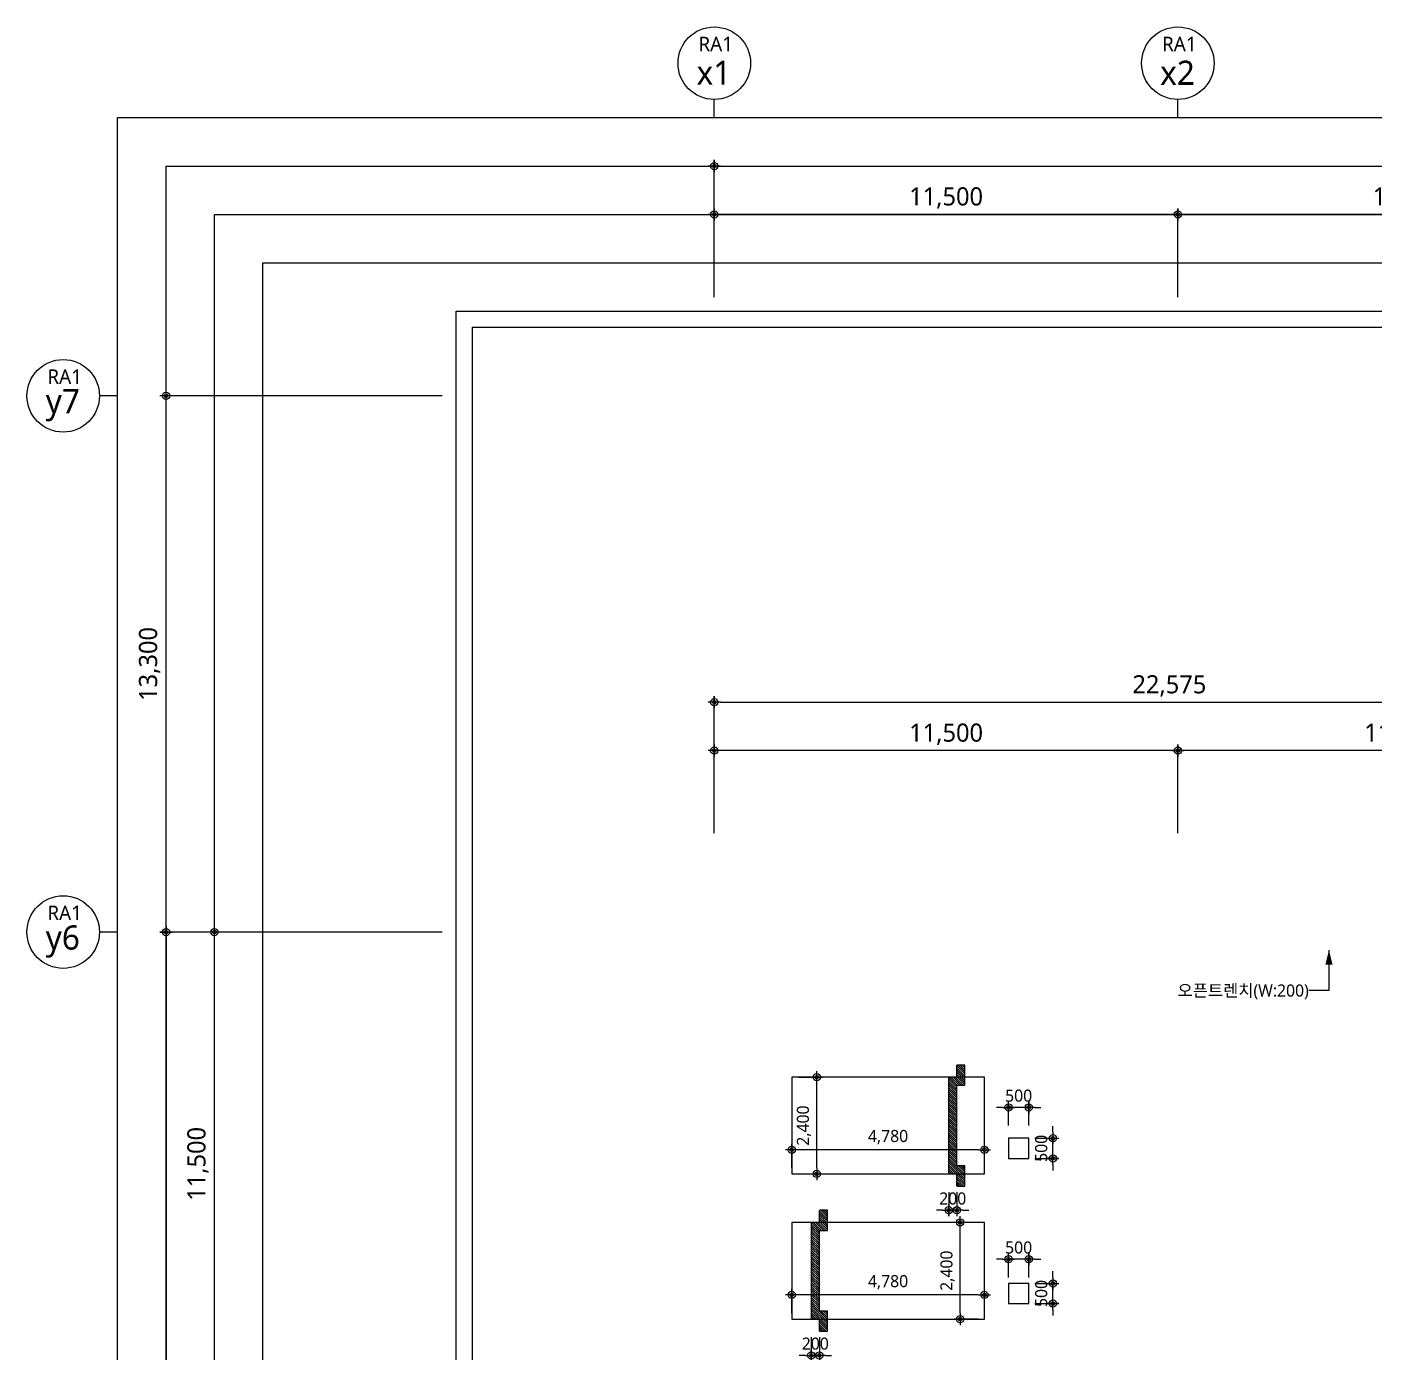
# Model space of a CAD drawing. Header units: millimetres. Extents: x 0 to 244676, y -5263 to 84354.
# Drawn here: x 15700 to 49116, y 51487 to 84354 of the extents above; entities that cross this region are included whole.
import ezdxf
from ezdxf.enums import TextEntityAlignment as Align

# ---------------------------------------------------------------- set-up
doc = ezdxf.new("R2010")
doc.units = ezdxf.units.MM
doc.header["$LTSCALE"] = 100
doc.header["$MEASUREMENT"] = 0
doc.header["$PDSIZE"] = -10
doc.layers.get('0').update_dxf_attribs({"linetype": 'CONTINUOUS'})
doc.layers.get('Defpoints').update_dxf_attribs({"color": 171, "linetype": 'CONTINUOUS'})
for name, color, linetype in [('DIM', 7, 'CONTINUOUS'), ('LED', 7, 'CONTINUOUS'), ('NDIM', 7, 'CONTINUOUS'), ('SYM', 7, 'CONTINUOUS'), ('SYM(AXIS)', 7, 'CONTINUOUS'), ('TEXT(AXIS)', 2, 'CONTINUOUS'), ('TEXT(MIN)', 7, 'CONTINUOUS'), ('장비기초', 3, 'CONTINUOUS')]:
    doc.layers.add(name, color=color, linetype=linetype)
doc.styles.add('TE', font='malgun_0.ttf')
doc.styles.add('나눔바른고딕', font='NanumBarunGothic.ttf')
doc.dimstyles.new('BA', dxfattribs={"dimscale": 500, "dimtxt": 3, "dimasz": 1, "dimexe": 1, "dimexo": 5, "dimgap": 0.9, "dimtad": 1, "dimdec": 0, "dimdsep": 46, "dimlunit": 6, "dimtxsty": 'TE', "dimblk": 'DDD', "dimcen": 2.5, "dimclrd": 256, "dimclre": 256, "dimclrt": 3, "dimazin": 2, "dimtfac": 1, "dimtdec": 0, "dimtix": 1, "dimtmove": 2, "dimatfit": 3, "dimldrblk": 'DDD', "dimfxl": 1, "dimtolj": 1, "dimtzin": 0, "dimarcsym": 2})

# ---------------------------------------------------------------- blocks, each defined once
blk = doc.blocks.new('DDD')
at = {"layer": 'DIM', "color": 0}
for p, q in [((-1, 0), (1, 0)), ((0, -1), (0, 1))]:
    blk.add_line(p, q, dxfattribs=at)
for radius in [0.6, 0.3]:
    blk.add_circle((0, 0), radius, dxfattribs=at)
blk = doc.blocks.new('*D78')
at = {"layer": 'Defpoints', "color": 0, "ltscale": 0.4, "transparency": 16777216}
for p in [(44250, 79704), (44250, 76904), (55750, 76904)]:
    blk.add_point(p, dxfattribs=at)
at = {"layer": 'NDIM', "lineweight": -2, "ltscale": 0.4, "transparency": 16777216}
for p, q in [((44250, 77654), (44250, 79854)), ((55600, 79704), (44400, 79704)), ((55750, 77654), (55750, 79854))]:
    blk.add_line(p, q, dxfattribs=at)
at = {"layer": 'NDIM', "lineweight": -2, "ltscale": 0.4, "transparency": 16777216, "xscale": 150, "yscale": 150, "zscale": 150, "rotation": 180}
blk.add_blockref('DDD', (44250, 79704), dxfattribs=at)
at = {"layer": 'NDIM', "lineweight": -2, "ltscale": 0.4, "transparency": 16777216, "xscale": 150, "yscale": 150, "zscale": 150}
blk.add_blockref('DDD', (55750, 79704), dxfattribs=at)
at = {"layer": 'NDIM', "color": 3, "ltscale": 0.4, "transparency": 16777216, "insert": (50000, 80111), "char_height": 450, "attachment_point": 5, "style": 'TE'}
blk.add_mtext('\\A1;11,500', dxfattribs=at)
blk = doc.blocks.new('*D79')
at = {"layer": 'Defpoints', "color": 0, "ltscale": 0.4, "transparency": 16777216}
for p in [(32750, 79704), (32750, 76904), (44250, 76904)]:
    blk.add_point(p, dxfattribs=at)
at = {"layer": 'NDIM', "lineweight": -2, "ltscale": 0.4, "transparency": 16777216}
for p, q in [((32750, 77654), (32750, 79854)), ((44100, 79704), (32900, 79704)), ((44250, 77654), (44250, 79854))]:
    blk.add_line(p, q, dxfattribs=at)
at = {"layer": 'NDIM', "lineweight": -2, "ltscale": 0.4, "transparency": 16777216, "xscale": 150, "yscale": 150, "zscale": 150, "rotation": 180}
blk.add_blockref('DDD', (32750, 79704), dxfattribs=at)
at = {"layer": 'NDIM', "lineweight": -2, "ltscale": 0.4, "transparency": 16777216, "xscale": 150, "yscale": 150, "zscale": 150}
blk.add_blockref('DDD', (44250, 79704), dxfattribs=at)
at = {"layer": 'NDIM', "color": 3, "ltscale": 0.4, "transparency": 16777216, "insert": (38500, 80111), "char_height": 450, "attachment_point": 5, "style": 'TE'}
blk.add_mtext('\\A1;11,500', dxfattribs=at)
blk = doc.blocks.new('*D82')
at = {"layer": 'Defpoints', "color": 0, "ltscale": 0.4, "transparency": 16777216}
for p in [(20350, 61904), (26750, 61904), (26750, 50404)]:
    blk.add_point(p, dxfattribs=at)
at = {"layer": 'NDIM', "lineweight": -2, "ltscale": 0.4, "transparency": 16777216}
for p, q in [((26000, 61904), (20200, 61904)), ((20350, 50554), (20350, 61754)), ((26000, 50404), (20200, 50404))]:
    blk.add_line(p, q, dxfattribs=at)
at = {"layer": 'NDIM', "lineweight": -2, "ltscale": 0.4, "transparency": 16777216, "xscale": 150, "yscale": 150, "zscale": 150}
for p, rotation in [((20350, 61904), 90), ((20350, 50404), 270)]:
    blk.add_blockref('DDD', p, dxfattribs=dict(at, rotation=rotation))
at = {"layer": 'NDIM', "color": 3, "ltscale": 0.4, "transparency": 16777216, "insert": (19944, 56154), "char_height": 450, "attachment_point": 5, "rotation": 90, "style": 'TE'}
blk.add_mtext('\\A1;11,500', dxfattribs=at)
blk = doc.blocks.new('*D85')
at = {"layer": 'Defpoints', "color": 0, "ltscale": 0.4, "transparency": 16777216}
for p in [(78750, 80904), (32750, 76904), (78750, 76904)]:
    blk.add_point(p, dxfattribs=at)
at = {"layer": 'NDIM', "lineweight": -2, "ltscale": 0.4, "transparency": 16777216}
for p, q in [((32750, 77654), (32750, 81054)), ((32900, 80904), (78600, 80904)), ((78750, 77654), (78750, 81054))]:
    blk.add_line(p, q, dxfattribs=at)
at = {"layer": 'NDIM', "lineweight": -2, "ltscale": 0.4, "transparency": 16777216, "xscale": 150, "yscale": 150, "zscale": 150, "rotation": 180}
blk.add_blockref('DDD', (32750, 80904), dxfattribs=at)
at = {"layer": 'NDIM', "lineweight": -2, "ltscale": 0.4, "transparency": 16777216, "xscale": 150, "yscale": 150, "zscale": 150}
blk.add_blockref('DDD', (78750, 80904), dxfattribs=at)
at = {"layer": 'NDIM', "color": 3, "ltscale": 0.4, "transparency": 16777216, "insert": (55750, 81309), "char_height": 450, "attachment_point": 5, "style": 'TE'}
blk.add_mtext('\\A1;46,000', dxfattribs=at)
blk = doc.blocks.new('*D86')
at = {"layer": 'Defpoints', "color": 0, "ltscale": 0.4, "transparency": 16777216}
for p in [(26750, 61904), (19150, 8804), (26750, 8804)]:
    blk.add_point(p, dxfattribs=at)
at = {"layer": 'NDIM', "lineweight": -2, "ltscale": 0.4, "transparency": 16777216}
for p, q in [((26000, 61904), (19000, 61904)), ((19150, 61754), (19150, 8954)), ((26000, 8804), (19000, 8804))]:
    blk.add_line(p, q, dxfattribs=at)
at = {"layer": 'NDIM', "lineweight": -2, "ltscale": 0.4, "transparency": 16777216, "xscale": 150, "yscale": 150, "zscale": 150}
for p, rotation in [((19150, 61904), 90), ((19150, 8804), 270)]:
    blk.add_blockref('DDD', p, dxfattribs=dict(at, rotation=rotation))
at = {"layer": 'NDIM', "color": 3, "ltscale": 0.4, "transparency": 16777216, "insert": (18744, 35354), "char_height": 450, "attachment_point": 5, "rotation": 90, "style": 'TE'}
blk.add_mtext('\\A1;53,100', dxfattribs=at)
blk = doc.blocks.new('A$C2F20087E')
at = {"layer": 'SYM(AXIS)'}
blk.add_line((600, 0), (600, 300), dxfattribs=at)
blk.add_circle((600, 900), 600, dxfattribs=at)
blk = doc.blocks.new('*D88')
at = {"layer": 'Defpoints', "color": 0, "ltscale": 0.4, "transparency": 16777216}
for p in [(19150, 75204), (26750, 75204), (26750, 61904)]:
    blk.add_point(p, dxfattribs=at)
at = {"layer": 'NDIM', "lineweight": -2, "ltscale": 0.4, "transparency": 16777216}
for p, q in [((26000, 75204), (19000, 75204)), ((19150, 62054), (19150, 75054)), ((26000, 61904), (19000, 61904))]:
    blk.add_line(p, q, dxfattribs=at)
at = {"layer": 'NDIM', "lineweight": -2, "ltscale": 0.4, "transparency": 16777216, "xscale": 150, "yscale": 150, "zscale": 150}
for p, rotation in [((19150, 75204), 90), ((19150, 61904), 270)]:
    blk.add_blockref('DDD', p, dxfattribs=dict(at, rotation=rotation))
at = {"layer": 'NDIM', "color": 3, "ltscale": 0.4, "transparency": 16777216, "insert": (18744, 68554), "char_height": 450, "attachment_point": 5, "rotation": 90, "style": 'TE'}
blk.add_mtext('\\A1;13,300', dxfattribs=at)
blk = doc.blocks.new('*D97')
at = {"layer": 'Defpoints', "color": 0, "ltscale": 0.4, "transparency": 16777216}
for p in [(32750, 66404), (32750, 63604), (44250, 63604)]:
    blk.add_point(p, dxfattribs=at)
at = {"layer": 'NDIM', "lineweight": -2, "ltscale": 0.4, "transparency": 16777216}
for p, q in [((32750, 64354), (32750, 66554)), ((44250, 64354), (44250, 66554)), ((44100, 66404), (32900, 66404))]:
    blk.add_line(p, q, dxfattribs=at)
at = {"layer": 'NDIM', "lineweight": -2, "ltscale": 0.4, "transparency": 16777216, "xscale": 150, "yscale": 150, "zscale": 150, "rotation": 180}
blk.add_blockref('DDD', (32750, 66404), dxfattribs=at)
at = {"layer": 'NDIM', "lineweight": -2, "ltscale": 0.4, "transparency": 16777216, "xscale": 150, "yscale": 150, "zscale": 150}
blk.add_blockref('DDD', (44250, 66404), dxfattribs=at)
at = {"layer": 'NDIM', "color": 3, "ltscale": 0.4, "transparency": 16777216, "insert": (38500, 66811), "char_height": 450, "attachment_point": 5, "style": 'TE'}
blk.add_mtext('\\A1;11,500', dxfattribs=at)
blk = doc.blocks.new('*D101')
at = {"layer": 'Defpoints', "color": 0, "ltscale": 0.4, "transparency": 16777216}
for p in [(44250, 66404), (44250, 63604), (55325, 63604)]:
    blk.add_point(p, dxfattribs=at)
at = {"layer": 'NDIM', "lineweight": -2, "ltscale": 0.4, "transparency": 16777216}
for p, q in [((44250, 64354), (44250, 66554)), ((55325, 64354), (55325, 66554)), ((55175, 66404), (44400, 66404))]:
    blk.add_line(p, q, dxfattribs=at)
at = {"layer": 'NDIM', "lineweight": -2, "ltscale": 0.4, "transparency": 16777216, "xscale": 150, "yscale": 150, "zscale": 150, "rotation": 180}
blk.add_blockref('DDD', (44250, 66404), dxfattribs=at)
at = {"layer": 'NDIM', "lineweight": -2, "ltscale": 0.4, "transparency": 16777216, "xscale": 150, "yscale": 150, "zscale": 150}
blk.add_blockref('DDD', (55325, 66404), dxfattribs=at)
at = {"layer": 'NDIM', "color": 3, "ltscale": 0.4, "transparency": 16777216, "insert": (49788, 66811), "char_height": 450, "attachment_point": 5, "style": 'TE'}
blk.add_mtext('\\A1;11,075', dxfattribs=at)
blk = doc.blocks.new('*D102')
at = {"layer": 'Defpoints', "color": 0, "ltscale": 0.4, "transparency": 16777216}
for p in [(55325, 67604), (32750, 63604), (55325, 63604)]:
    blk.add_point(p, dxfattribs=at)
at = {"layer": 'NDIM', "lineweight": -2, "ltscale": 0.4, "transparency": 16777216}
for p, q in [((32750, 64354), (32750, 67754)), ((32900, 67604), (55175, 67604)), ((55325, 64354), (55325, 67754))]:
    blk.add_line(p, q, dxfattribs=at)
at = {"layer": 'NDIM', "lineweight": -2, "ltscale": 0.4, "transparency": 16777216, "xscale": 150, "yscale": 150, "zscale": 150, "rotation": 180}
blk.add_blockref('DDD', (32750, 67604), dxfattribs=at)
at = {"layer": 'NDIM', "lineweight": -2, "ltscale": 0.4, "transparency": 16777216, "xscale": 150, "yscale": 150, "zscale": 150}
blk.add_blockref('DDD', (55325, 67604), dxfattribs=at)
at = {"layer": 'NDIM', "color": 3, "ltscale": 0.4, "transparency": 16777216, "insert": (44038, 68009), "char_height": 450, "attachment_point": 5, "style": 'TE'}
blk.add_mtext('\\A1;22,575', dxfattribs=at)
blk = doc.blocks.new('*D406')
at = {"layer": 'Defpoints', "color": 0, "ltscale": 0.4, "transparency": 16777216}
for p in [(34670, 52904), (34670, 52304), (39450, 52304)]:
    blk.add_point(p, dxfattribs=at)
at = {"layer": 'NDIM', "lineweight": -2, "ltscale": 0.4, "transparency": 16777216}
for p, q in [((34670, 52454), (34670, 53054)), ((39300, 52904), (34820, 52904)), ((39450, 52454), (39450, 53054))]:
    blk.add_line(p, q, dxfattribs=at)
at = {"layer": 'NDIM', "lineweight": -2, "ltscale": 0.4, "transparency": 16777216, "xscale": 150, "yscale": 150, "zscale": 150, "rotation": 180}
blk.add_blockref('DDD', (34670, 52904), dxfattribs=at)
at = {"layer": 'NDIM', "lineweight": -2, "ltscale": 0.4, "transparency": 16777216, "xscale": 150, "yscale": 150, "zscale": 150}
blk.add_blockref('DDD', (39450, 52904), dxfattribs=at)
at = {"layer": 'NDIM', "color": 3, "ltscale": 0.4, "transparency": 16777216, "insert": (37060, 53219), "char_height": 300, "attachment_point": 5, "style": 'TE'}
blk.add_mtext('\\A1;4,780', dxfattribs=at)
blk = doc.blocks.new('*D403')
at = {"layer": 'Defpoints', "color": 0, "ltscale": 0.4, "transparency": 16777216}
for p in [(40050, 53790), (40050, 53190), (40550, 53190)]:
    blk.add_point(p, dxfattribs=at)
at = {"layer": 'NDIM', "lineweight": -2, "ltscale": 0.4, "transparency": 16777216}
for p, q in [((40050, 53340), (40050, 53940)), ((40550, 53340), (40550, 53940)), ((39900, 53790), (39750, 53790)), ((40550, 53790), (40050, 53790)), ((40700, 53790), (40850, 53790))]:
    blk.add_line(p, q, dxfattribs=at)
at = {"layer": 'NDIM', "lineweight": -2, "ltscale": 0.4, "transparency": 16777216, "xscale": 150, "yscale": 150, "zscale": 150}
blk.add_blockref('DDD', (40050, 53790), dxfattribs=at)
at = {"layer": 'NDIM', "lineweight": -2, "ltscale": 0.4, "transparency": 16777216, "xscale": 150, "yscale": 150, "zscale": 150, "rotation": 180}
blk.add_blockref('DDD', (40550, 53790), dxfattribs=at)
at = {"layer": 'NDIM', "color": 3, "ltscale": 0.4, "transparency": 16777216, "insert": (40300, 54080), "char_height": 300, "attachment_point": 5, "style": 'TE'}
blk.add_mtext('\\A1;500', dxfattribs=at)
blk = doc.blocks.new('*D404')
at = {"layer": 'Defpoints', "color": 0, "ltscale": 0.4, "transparency": 16777216}
for p in [(40550, 53190), (41150, 53190), (40550, 52690)]:
    blk.add_point(p, dxfattribs=at)
at = {"layer": 'NDIM', "lineweight": -2, "ltscale": 0.4, "transparency": 16777216}
for p, q in [((41150, 53340), (41150, 53490)), ((40700, 53190), (41300, 53190)), ((41150, 52690), (41150, 53190)), ((40700, 52690), (41300, 52690)), ((41150, 52540), (41150, 52390))]:
    blk.add_line(p, q, dxfattribs=at)
at = {"layer": 'NDIM', "lineweight": -2, "ltscale": 0.4, "transparency": 16777216, "xscale": 150, "yscale": 150, "zscale": 150}
for p, rotation in [((41150, 53190), 270), ((41150, 52690), 90)]:
    blk.add_blockref('DDD', p, dxfattribs=dict(at, rotation=rotation))
at = {"layer": 'NDIM', "color": 3, "ltscale": 0.4, "transparency": 16777216, "insert": (40860, 52940), "char_height": 300, "attachment_point": 5, "rotation": 90, "style": 'TE'}
blk.add_mtext('\\A1;500', dxfattribs=at)
blk = doc.blocks.new('*D405')
at = {"layer": 'Defpoints', "color": 0, "ltscale": 0.4, "transparency": 16777216}
for p in [(35156, 52004), (35356, 52004), (35356, 51404)]:
    blk.add_point(p, dxfattribs=at)
at = {"layer": 'NDIM', "lineweight": -2, "ltscale": 0.4, "transparency": 16777216}
for p, q in [((35156, 51854), (35156, 51254)), ((35356, 51854), (35356, 51254)), ((35006, 51404), (34856, 51404)), ((35156, 51404), (35356, 51404)), ((35506, 51404), (35656, 51404))]:
    blk.add_line(p, q, dxfattribs=at)
at = {"layer": 'NDIM', "lineweight": -2, "ltscale": 0.4, "transparency": 16777216, "xscale": 150, "yscale": 150, "zscale": 150}
blk.add_blockref('DDD', (35156, 51404), dxfattribs=at)
at = {"layer": 'NDIM', "lineweight": -2, "ltscale": 0.4, "transparency": 16777216, "xscale": 150, "yscale": 150, "zscale": 150, "rotation": 180}
blk.add_blockref('DDD', (35356, 51404), dxfattribs=at)
at = {"layer": 'NDIM', "color": 3, "ltscale": 0.4, "transparency": 16777216, "insert": (35256, 51694), "char_height": 300, "attachment_point": 5, "style": 'TE'}
blk.add_mtext('\\A1;200', dxfattribs=at)
blk = doc.blocks.new('*D402')
at = {"layer": 'Defpoints', "color": 0, "ltscale": 0.4, "transparency": 16777216}
for p in [(38850, 54704), (39450, 54704), (39450, 52304)]:
    blk.add_point(p, dxfattribs=at)
at = {"layer": 'NDIM', "lineweight": -2, "ltscale": 0.4, "transparency": 16777216}
for p, q in [((39300, 54704), (38700, 54704)), ((38850, 52454), (38850, 54554)), ((39300, 52304), (38700, 52304))]:
    blk.add_line(p, q, dxfattribs=at)
at = {"layer": 'NDIM', "lineweight": -2, "ltscale": 0.4, "transparency": 16777216, "xscale": 150, "yscale": 150, "zscale": 150}
for p, rotation in [((38850, 54704), 90), ((38850, 52304), 270)]:
    blk.add_blockref('DDD', p, dxfattribs=dict(at, rotation=rotation))
at = {"layer": 'NDIM', "color": 3, "ltscale": 0.4, "transparency": 16777216, "insert": (38535, 53504), "char_height": 300, "attachment_point": 5, "rotation": 90, "style": 'TE'}
blk.add_mtext('\\A1;2,400', dxfattribs=at)
blk = doc.blocks.new('*D407')
at = {"layer": 'Defpoints', "color": 0, "ltscale": 0.4, "transparency": 16777216}
for p in [(34690, 58304), (35290, 58304), (34690, 55904)]:
    blk.add_point(p, dxfattribs=at)
at = {"layer": 'NDIM', "lineweight": -2, "ltscale": 0.4, "transparency": 16777216}
for p, q in [((34840, 58304), (35440, 58304)), ((35290, 56054), (35290, 58154)), ((34840, 55904), (35440, 55904))]:
    blk.add_line(p, q, dxfattribs=at)
at = {"layer": 'NDIM', "lineweight": -2, "ltscale": 0.4, "transparency": 16777216, "xscale": 150, "yscale": 150, "zscale": 150}
for p, rotation in [((35290, 58304), 90), ((35290, 55904), 270)]:
    blk.add_blockref('DDD', p, dxfattribs=dict(at, rotation=rotation))
at = {"layer": 'NDIM', "color": 3, "ltscale": 0.4, "transparency": 16777216, "insert": (34975, 57104), "char_height": 300, "attachment_point": 5, "rotation": 90, "style": 'TE'}
blk.add_mtext('\\A1;2,400', dxfattribs=at)
blk = doc.blocks.new('*D408')
at = {"layer": 'Defpoints', "color": 0, "ltscale": 0.4, "transparency": 16777216}
for p in [(34670, 56504), (34670, 55904), (39450, 55904)]:
    blk.add_point(p, dxfattribs=at)
at = {"layer": 'NDIM', "lineweight": -2, "ltscale": 0.4, "transparency": 16777216}
for p, q in [((34670, 56054), (34670, 56654)), ((39300, 56504), (34820, 56504)), ((39450, 56054), (39450, 56654))]:
    blk.add_line(p, q, dxfattribs=at)
at = {"layer": 'NDIM', "lineweight": -2, "ltscale": 0.4, "transparency": 16777216, "xscale": 150, "yscale": 150, "zscale": 150, "rotation": 180}
blk.add_blockref('DDD', (34670, 56504), dxfattribs=at)
at = {"layer": 'NDIM', "lineweight": -2, "ltscale": 0.4, "transparency": 16777216, "xscale": 150, "yscale": 150, "zscale": 150}
blk.add_blockref('DDD', (39450, 56504), dxfattribs=at)
at = {"layer": 'NDIM', "color": 3, "ltscale": 0.4, "transparency": 16777216, "insert": (37060, 56819), "char_height": 300, "attachment_point": 5, "style": 'TE'}
blk.add_mtext('\\A1;4,780', dxfattribs=at)
blk = doc.blocks.new('*D409')
at = {"layer": 'Defpoints', "color": 0, "ltscale": 0.4, "transparency": 16777216}
for p in [(40050, 57555), (40050, 56955), (40550, 56955)]:
    blk.add_point(p, dxfattribs=at)
at = {"layer": 'NDIM', "lineweight": -2, "ltscale": 0.4, "transparency": 16777216}
for p, q in [((39900, 57555), (39750, 57555)), ((40050, 57105), (40050, 57705)), ((40550, 57555), (40050, 57555)), ((40550, 57105), (40550, 57705)), ((40700, 57555), (40850, 57555))]:
    blk.add_line(p, q, dxfattribs=at)
at = {"layer": 'NDIM', "lineweight": -2, "ltscale": 0.4, "transparency": 16777216, "xscale": 150, "yscale": 150, "zscale": 150}
blk.add_blockref('DDD', (40050, 57555), dxfattribs=at)
at = {"layer": 'NDIM', "lineweight": -2, "ltscale": 0.4, "transparency": 16777216, "xscale": 150, "yscale": 150, "zscale": 150, "rotation": 180}
blk.add_blockref('DDD', (40550, 57555), dxfattribs=at)
at = {"layer": 'NDIM', "color": 3, "ltscale": 0.4, "transparency": 16777216, "insert": (40300, 57845), "char_height": 300, "attachment_point": 5, "style": 'TE'}
blk.add_mtext('\\A1;500', dxfattribs=at)
blk = doc.blocks.new('*D410')
at = {"layer": 'Defpoints', "color": 0, "ltscale": 0.4, "transparency": 16777216}
for p in [(40550, 56790), (41150, 56790), (40550, 56290)]:
    blk.add_point(p, dxfattribs=at)
at = {"layer": 'NDIM', "lineweight": -2, "ltscale": 0.4, "transparency": 16777216}
for p, q in [((41150, 56940), (41150, 57090)), ((40700, 56790), (41300, 56790)), ((41150, 56290), (41150, 56790)), ((40700, 56290), (41300, 56290)), ((41150, 56140), (41150, 55990))]:
    blk.add_line(p, q, dxfattribs=at)
at = {"layer": 'NDIM', "lineweight": -2, "ltscale": 0.4, "transparency": 16777216, "xscale": 150, "yscale": 150, "zscale": 150}
for p, rotation in [((41150, 56790), 270), ((41150, 56290), 90)]:
    blk.add_blockref('DDD', p, dxfattribs=dict(at, rotation=rotation))
at = {"layer": 'NDIM', "color": 3, "ltscale": 0.4, "transparency": 16777216, "insert": (40860, 56540), "char_height": 300, "attachment_point": 5, "rotation": 90, "style": 'TE'}
blk.add_mtext('\\A1;500', dxfattribs=at)
blk = doc.blocks.new('*D411')
at = {"layer": 'Defpoints', "color": 0, "ltscale": 0.4, "transparency": 16777216}
for p in [(38565, 55604), (38765, 55604), (38765, 55004)]:
    blk.add_point(p, dxfattribs=at)
at = {"layer": 'NDIM', "lineweight": -2, "ltscale": 0.4, "transparency": 16777216}
for p, q in [((38565, 55454), (38565, 54854)), ((38765, 55454), (38765, 54854)), ((38415, 55004), (38265, 55004)), ((38565, 55004), (38765, 55004)), ((38915, 55004), (39065, 55004))]:
    blk.add_line(p, q, dxfattribs=at)
at = {"layer": 'NDIM', "lineweight": -2, "ltscale": 0.4, "transparency": 16777216, "xscale": 150, "yscale": 150, "zscale": 150}
blk.add_blockref('DDD', (38565, 55004), dxfattribs=at)
at = {"layer": 'NDIM', "lineweight": -2, "ltscale": 0.4, "transparency": 16777216, "xscale": 150, "yscale": 150, "zscale": 150, "rotation": 180}
blk.add_blockref('DDD', (38765, 55004), dxfattribs=at)
at = {"layer": 'NDIM', "color": 3, "ltscale": 0.4, "transparency": 16777216, "insert": (38665, 55294), "char_height": 300, "attachment_point": 5, "style": 'TE'}
blk.add_mtext('\\A1;200', dxfattribs=at)

msp = doc.modelspace()

# ---------------------------------------------------------------- hatches: boundary and pattern name
at = {"layer": 'SYM'}
h = msp.add_hatch(dxfattribs=at)
h.set_pattern_fill('ANSI31', color=251, scale=300, angle=270, style=0)
h.set_pattern_definition([(315, (-25185.624, 3687.608), (26.516504, 26.516504), [])])
h.paths.add_polyline_path([(38764.8, 55604.2), (38964.8, 55604.2), (38964.8, 56104.2), (38764.8, 56104.2), (38764.8, 58104.2), (38964.8, 58104.2), (38964.8, 58604.2), (38764.8, 58604.2), (38764.8, 58304.2), (38564.8, 58304.2), (38564.8, 55904.2), (38764.8, 55904.2)])
h = msp.add_hatch(dxfattribs=at)
h.set_pattern_fill('ANSI31', color=251, scale=300, angle=270, style=0)
h.set_pattern_definition([(315, (-28594.253, 87.608), (26.516504, 26.516504), [])])
h.paths.add_polyline_path([(35356.2, 52004.2), (35556.2, 52004.2), (35556.2, 52504.2), (35356.2, 52504.2), (35356.2, 54504.2), (35556.2, 54504.2), (35556.2, 55004.2), (35356.2, 55004.2), (35356.2, 54704.2), (35156.2, 54704.2), (35156.2, 52304.2), (35356.2, 52304.2)])

# ---------------------------------------------------------------- linework, layer by layer
at = {"layer": 'Defpoints', "ltscale": 10000}
for points in [[(17950, 82104.2), (97250, 82104.2), (97250, 2254.2), (17950, 2254.2)], [(19150, 80904.2), (96050, 80904.2), (96050, 3454.2), (19150, 3454.2)], [(20350, 79704.2), (94850, 79704.2), (94850, 4654.2), (20350, 4654.2)], [(21550, 78504.2), (93650, 78504.2), (93650, 5854.2), (21550, 5854.2)], [(26350, 77304.2), (88850, 77304.2), (88850, 7054.2), (26350, 7054.2)], [(26750, 76904.2), (88450, 76904.2), (88450, 7454.2), (26750, 7454.2)]]:
    msp.add_lwpolyline(points, close=True, dxfattribs=at)
at = {"layer": 'LED'}
msp.add_lwpolyline([(47997.3, 61454.2), (47997.3, 60454.2), (47497.3, 60454.2)], dxfattribs=at)
msp.add_solid([(47997.3, 61454.2), (48087.3, 61094.2), (47907.3, 61094.2)], dxfattribs=at)
at = {"layer": 'SYM', "color": 2, "const_width": 30}
for points in [[(38764.8, 55604.2), (38764.8, 55904.2), (38564.8, 55904.2), (38564.8, 58304.2), (38764.8, 58304.2), (38764.8, 58604.2)], [(35356.2, 52004.2), (35356.2, 52304.2), (35156.2, 52304.2), (35156.2, 54704.2), (35356.2, 54704.2), (35356.2, 55004.2)]]:
    msp.add_lwpolyline(points, dxfattribs=at)
at = {"layer": 'SYM', "color": 251}
for points in [[(38764.8, 55604.2), (38964.8, 55604.2), (38964.8, 56104.2), (38764.8, 56104.2), (38764.8, 58104.2), (38964.8, 58104.2), (38964.8, 58604.2), (38764.8, 58604.2)], [(35356.2, 52004.2), (35556.2, 52004.2), (35556.2, 52504.2), (35356.2, 52504.2), (35356.2, 54504.2), (35556.2, 54504.2), (35556.2, 55004.2), (35356.2, 55004.2)]]:
    msp.add_lwpolyline(points, dxfattribs=at)
at = {"layer": '장비기초', "linetype": 'Continuous'}
for points in [[(39450, 58304.2), (34670.1, 58304.2), (34670.1, 55904.2), (39450, 55904.2)], [(40550, 56790.2), (40050, 56790.2), (40050, 56290.2), (40550, 56290.2)], [(39450, 54704.2), (34670.1, 54704.2), (34670.1, 52304.2), (39450, 52304.2)], [(40550, 53190.2), (40050, 53190.2), (40050, 52690.2), (40550, 52690.2)]]:
    msp.add_lwpolyline(points, close=True, dxfattribs=at)

# ---------------------------------------------------------------- block references
at = {"xscale": 1.500000000000008, "yscale": 1.500000000000008, "zscale": 1.500000000000008}
for p in [(31850, 82104.2), (43350, 82104.2)]:
    msp.add_blockref('A$C2F20087E', p, dxfattribs=at)
at = {"xscale": 1.500000000000013, "yscale": 1.500000000000013, "zscale": 1.500000000000013, "rotation": 90}
for p in [(17950, 74304.2), (17950, 61004.2)]:
    msp.add_blockref('A$C2F20087E', p, dxfattribs=at)

# ---------------------------------------------------------------- texts
at = {"layer": 'TEXT(AXIS)', "style": '나눔바른고딕'}
for p in [(32785.6, 83930.9), (44285.6, 83930.9), (16635.6, 75680.9), (16635.6, 62380.9)]:
    msp.add_text('RA1', height=360, dxfattribs=at).set_placement(p, align=Align.MIDDLE_CENTER)
for s, p in [('x1', (32740, 83221.8)), ('x2', (44240, 83221.8)), ('y7', (16590, 74971.8)), ('y6', (16590, 61671.8))]:
    msp.add_text(s, height=600, dxfattribs=at).set_placement(p, align=Align.MIDDLE)
at = {"layer": 'TEXT(MIN)', "style": '나눔바른고딕'}
msp.add_text('오픈트렌치(W:200)', height=300, dxfattribs=at).set_placement((47497.3, 60454.2), align=Align.MIDDLE_RIGHT)

# ---------------------------------------------------------------- dimensions: what is measured, and where the dimension line sits
at = {"layer": 'NDIM', "ltscale": 0.4}
for base, p1, p2, override, picture, middle in [((78750, 80904.2), (32750, 76904.2), (78750, 76904.2), {"dimscale": 150}, '*D85', (55750, 81309.5)), ((32750, 79704.2), (44250, 76904.2), (32750, 76904.2), {"dimscale": 150}, '*D79', (38500, 80110.7)), ((44250, 79704.2), (55750, 76904.2), (44250, 76904.2), {"dimscale": 150}, '*D78', (50000, 80110.7)), ((55325, 67604.2), (32750, 63604.2), (55325, 63604.2), {"dimscale": 150}, '*D102', (44037.5, 68009.5)), ((32750, 66404.2), (44250, 63604.2), (32750, 63604.2), {"dimscale": 150}, '*D97', (38500, 66810.7)), ((44250, 66404.2), (55325, 63604.2), (44250, 63604.2), {"dimscale": 150}, '*D101', (49787.5, 66810.7)), ((38764.8, 55004.2), (38564.8, 55604.2), (38764.8, 55604.2), {"dimscale": 150, "dimtxt": 2, "dimexo": 1}, '*D411', (38664.8, 55294.2)), ((35356.2, 51404.2), (35156.2, 52004.2), (35356.2, 52004.2), {"dimscale": 150, "dimtxt": 2, "dimexo": 1}, '*D405', (35256.2, 51694.2))]:
    dim = msp.add_linear_dim(base=base, p1=p1, p2=p2, dimstyle='BA', override=override, dxfattribs=at)
    dim.commit()
    dim.dimension.update_dxf_attribs({"geometry": picture, "text_midpoint": middle})
for base, p1, p2, angle, override, picture, middle in [((19150, 75204.2), (26750, 61904.2), (26750, 75204.2), 90, {"dimscale": 150}, '*D88', (18743.5, 68554.2)), ((19150, 8804.4), (26750, 61904.2), (26750, 8804.4), 90, {"dimscale": 150}, '*D86', (18743.5, 35354.3)), ((20350, 61904.2), (26750, 50404.2), (26750, 61904.2), 90, {"dimscale": 150}, '*D82', (19943.5, 56154.2)), ((35289.7, 58304.2), (34689.7, 55904.2), (34689.7, 58304.2), 90, {"dimscale": 150, "dimtxt": 2, "dimexo": 1}, '*D407', (34974.5, 57104.2)), ((40050, 57554.6), (40550, 56954.6), (40050, 56954.6), 180, {"dimscale": 150, "dimtxt": 2, "dimexo": 1}, '*D409', (40300, 57844.6)), ((34670.1, 56504.2), (39450, 55904.2), (34670.1, 55904.2), 180, {"dimscale": 150, "dimtxt": 2, "dimexo": 1}, '*D408', (37060, 56819.4)), ((41150, 56790.2), (40550, 56290.2), (40550, 56790.2), 90, {"dimscale": 150, "dimtxt": 2, "dimexo": 1}, '*D410', (40860, 56540.2)), ((38850, 54704.2), (39450, 52304.2), (39450, 54704.2), 90, {"dimscale": 150, "dimtxt": 2, "dimexo": 1}, '*D402', (38534.8, 53504.2)), ((40050, 53790.2), (40550, 53190.2), (40050, 53190.2), 180, {"dimscale": 150, "dimtxt": 2, "dimexo": 1}, '*D403', (40300, 54080.2)), ((41150, 53190.2), (40550, 52690.2), (40550, 53190.2), 90, {"dimscale": 150, "dimtxt": 2, "dimexo": 1}, '*D404', (40860, 52940.2)), ((34670.1, 52904.2), (39450, 52304.2), (34670.1, 52304.2), 180, {"dimscale": 150, "dimtxt": 2, "dimexo": 1}, '*D406', (37060, 53219.4))]:
    dim = msp.add_linear_dim(base=base, p1=p1, p2=p2, angle=angle, dimstyle='BA', override=override, dxfattribs=at)
    dim.commit()
    dim.dimension.update_dxf_attribs({"geometry": picture, "text_midpoint": middle})

doc.saveas('drawing.dxf')
